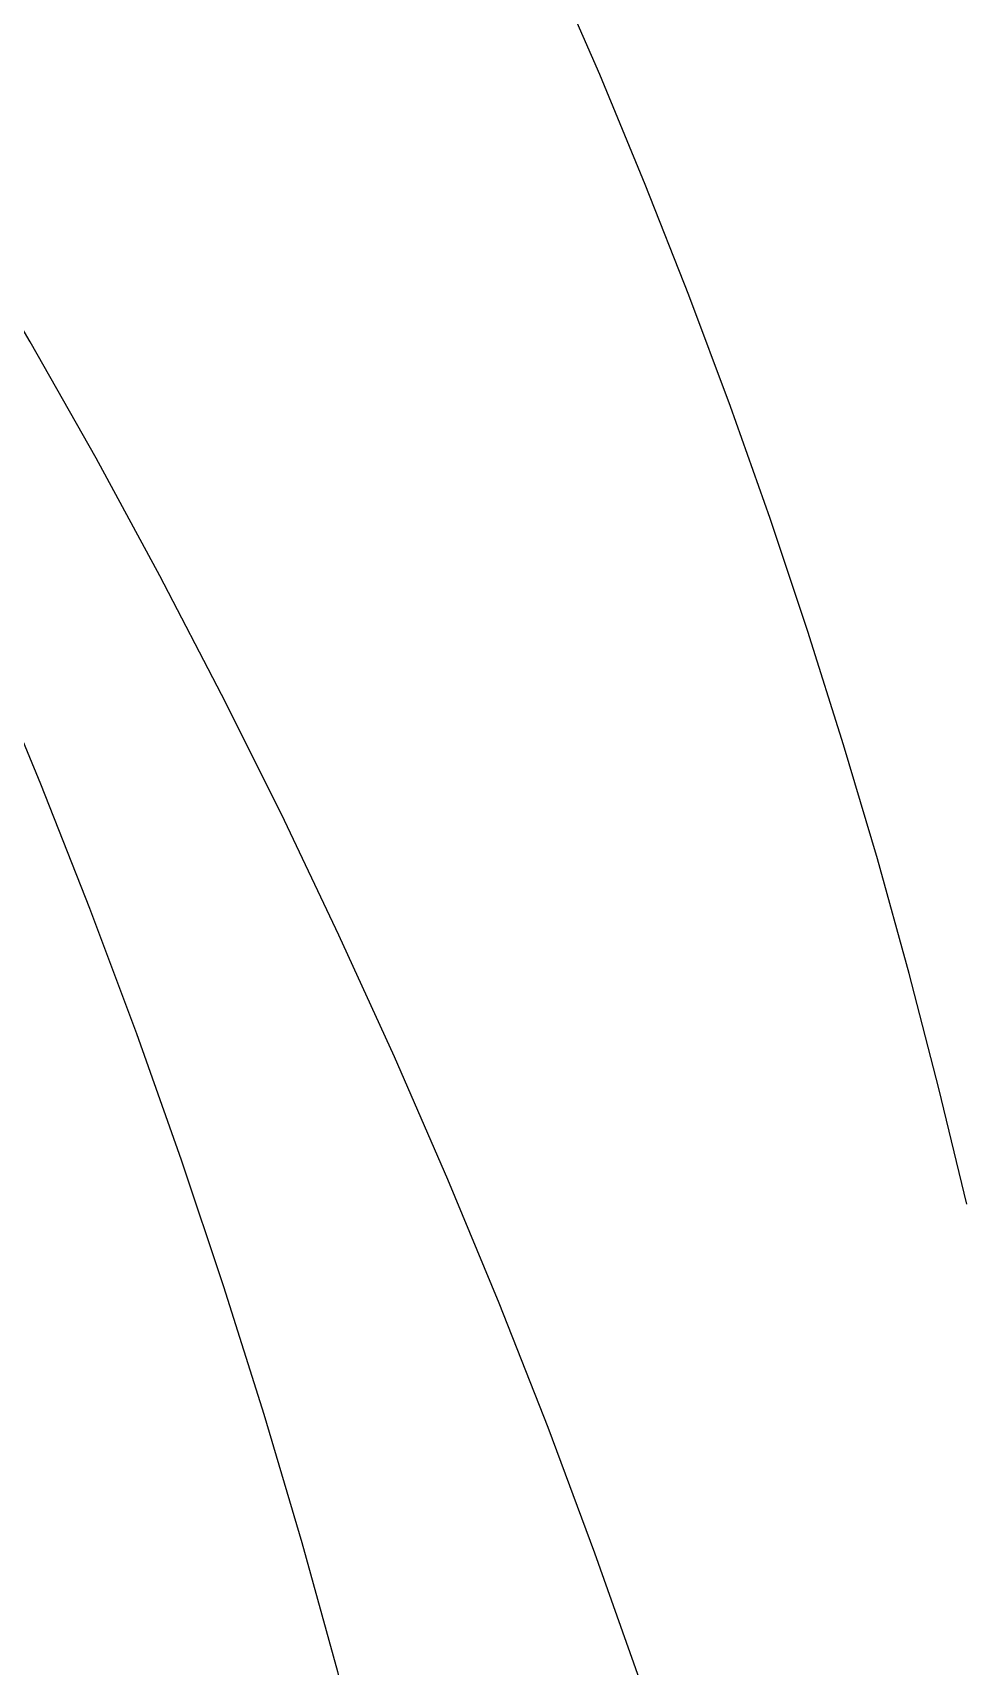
# Model space of a CAD drawing. Header units: metres. Extents: x 2 to 659295185, y -28 to 1124222152.
# Drawn here: x 655009.12 to 655016.33, y 1123164.8 to 1123177.46 of the extents above; entities that cross this region are included whole.
import ezdxf

# ---------------------------------------------------------------- set-up
doc = ezdxf.new("R2010")
doc.units = ezdxf.units.M
doc.header["$MEASUREMENT"] = 0
doc.layers.add('MANZANA', color=30, linetype='CONTINUOUS')

msp = doc.modelspace()

# ---------------------------------------------------------------- linework, layer by layer
at = {"layer": 'MANZANA'}
for points in [[(655013.0718, 1123156.6109), (655012.9363, 1123157.6396), (655012.783, 1123158.6658), (655012.6117, 1123159.6891), (655012.4226, 1123160.7093), (655012.2158, 1123161.7261), (655011.9912, 1123162.7391), (655011.749, 1123163.748), (655011.4892, 1123164.7525), (655011.2119, 1123165.7524), (655010.9172, 1123166.7472), (655010.6052, 1123167.7368), (655010.276, 1123168.7207), (655009.9297, 1123169.6988), (655009.5663, 1123170.6707), (655009.186, 1123171.636), (655008.7889, 1123172.5946), (655008.3752, 1123173.5462), (655007.9449, 1123174.4903), (655007.4982, 1123175.4268), (655007.0353, 1123176.3554), (655006.5562, 1123177.2757), (655006.0611, 1123178.1876)], [(655016.3657, 1123168.3784), (655016.1505, 1123169.275), (655015.9196, 1123170.1677), (655015.6732, 1123171.0563), (655015.4113, 1123171.9404), (655015.134, 1123172.8198), (655014.8414, 1123173.6943), (655014.5336, 1123174.5635), (655014.2107, 1123175.4272), (655013.8728, 1123176.2851), (655013.5199, 1123177.137), (655013.1522, 1123177.9826)], [(655016.165, 1123155.6644), (655015.9759, 1123156.6846), (655015.769, 1123157.7013), (655015.5445, 1123158.7143), (655015.3023, 1123159.7232), (655015.0425, 1123160.7278), (655014.7652, 1123161.7276), (655014.4705, 1123162.7224), (655014.1585, 1123163.712), (655013.8293, 1123164.696), (655013.4829, 1123165.674), (655013.1195, 1123166.6459), (655012.7393, 1123167.6113), (655012.3422, 1123168.5699), (655011.9285, 1123169.5214), (655011.4982, 1123170.4656), (655011.0515, 1123171.4021), (655010.5885, 1123172.3306), (655010.1094, 1123173.251), (655009.6143, 1123174.1628), (655009.1034, 1123175.0659), (655008.5768, 1123175.9599), (655008.0347, 1123176.8446), (655007.4772, 1123177.7196)]]:
    msp.add_lwpolyline(points, dxfattribs=at)

doc.saveas('drawing.dxf')
